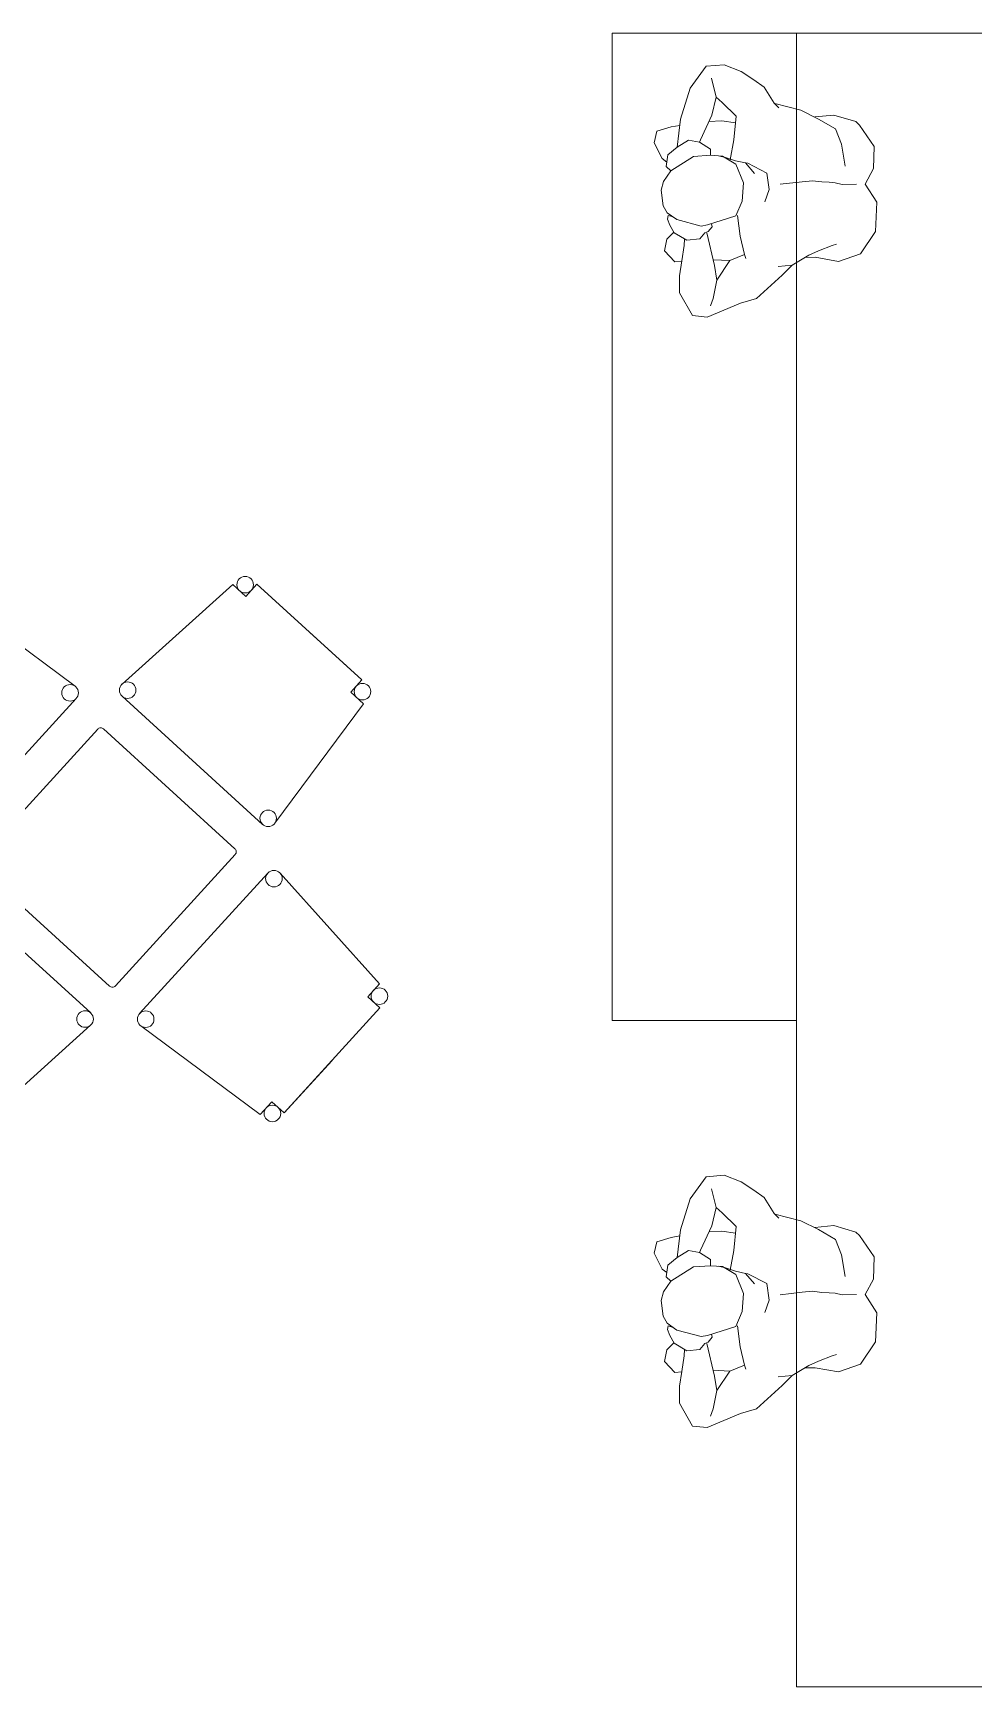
# Model space of a CAD drawing. Header units: centimetres. Extents: x -20963 to 233486, y -95276 to 159172.
# Drawn here: x 106584.2 to 106811.7, y 32118.3 to 32518.3 of the extents above; entities that cross this region are included whole.
import ezdxf

# ---------------------------------------------------------------- set-up
doc = ezdxf.new("R2010")
doc.units = ezdxf.units.CM
doc.header["$LTSCALE"] = 10
doc.header["$MEASUREMENT"] = 0
for name, color, linetype, lineweight in [('ARK_AHŞAP', 45, 'Continuous', 15), ('ARK_METAL', 252, 'Continuous', 15), ('TEFRIS', 251, 'Continuous', 9)]:
    doc.layers.add(name, color=color, linetype=linetype, lineweight=lineweight)

# ---------------------------------------------------------------- blocks, each defined once
blk = doc.blocks.new('insanplanoturan2')
for p, q in [((-4.35, 28), (-8.09, 30.21)), ((-3.59, 26.87), (-4.35, 28)), ((-1.54, 25.72), (-5.35, 20.45)), ((1.11, 27.39), (-1.54, 25.72)), ((3.27, 27.84), (1.11, 27.39)), ((7, 27.12), (3.27, 27.84)), ((8.63, 26), (7, 27.12)), ((10.14, 23.59), (8.63, 26)), ((10.17, 25.88), (9.26, 25.73)), ((9.26, 25.73), (9.56, 24.52)), ((11.6, 25.19), (10.17, 25.88)), ((13.37, 24.07), (11.6, 25.19)), ((13.24, 24.16), (15.05, 25.76)), ((14.98, 20.87), (13.37, 24.07)), ((15.05, 25.76), (17.91, 26.13)), ((17.91, 26.13), (20.4, 23.48)), ((-5.35, 20.45), (-5.85, 16.43)), ((11.39, 17.65), (10.14, 23.59)), ((14.48, 17.79), (14.98, 20.87)), ((16.27, 21.48), (14.74, 21.5)), ((14.98, 20.87), (14.98, 20.87)), ((20.07, 21.81), (16.27, 21.48)), ((23.66, 22.17), (20.07, 21.81)), ((20.4, 23.48), (20.2, 21.81)), ((27.76, 21.89), (23.66, 22.17)), ((33.11, 18.44), (27.76, 21.89)), ((-27.28, 18.74), (-27.93, 14.41)), ((-27.28, 18.74), (-27.28, 18.74)), ((-19.98, 15.91), (-24.48, 17.29)), ((-14.03, 17.26), (-14.37, 14.2)), ((-5.85, 16.43), (-5.83, 13.53)), ((8.41, 9.37), (10.99, 16.09)), ((10.99, 16.09), (11.39, 17.65)), ((12.59, 15.84), (12.97, 16.66)), ((12.94, 16.13), (20.72, 13.88)), ((12.97, 16.66), (14.48, 17.79)), ((33.27, 14.87), (33.11, 18.44)), ((-27.93, 14.41), (-26.55, 10.2)), ((-18.79, 14.34), (-19.98, 15.91)), ((-15.71, 10.73), (-18.79, 14.34)), ((-14.37, 14.2), (-14.05, 10.87)), ((-5.85, 14.49), (-5.54, 12.71)), ((-5.83, 13.53), (-4.08, 10.14)), ((-5.54, 12.71), (-4.92, 10.26)), ((11.39, 14.95), (10.64, 15.16)), ((11.39, 14.95), (12.59, 15.84)), ((19.31, 14.28), (19.29, 10.2)), ((19.29, 10.2), (24.16, 13.11)), ((20.72, 13.88), (24.16, 13.11)), ((24.16, 13.11), (28.65, 13.7)), ((28.65, 13.7), (30.45, 14.23)), ((29.4, 7.03), (33.27, 14.87)), ((-26.55, 10.2), (-24.71, 6.99)), ((-15.71, 10.73), (-9.91, 10.95)), ((-9.91, 10.95), (-5.08, 11.6)), ((-4.92, 10.26), (-4.51, 7.82)), ((-4.08, 10.14), (0.35, 8.04)), ((0.35, 8.04), (4.73, 8.08)), ((4.73, 8.08), (8.41, 9.37)), ((8.28, 9.05), (13.28, 8.1)), ((13.28, 8.1), (17.61, 6.77)), ((17.61, 6.77), (19.29, 10.2)), ((-24.71, 6.99), (-23.11, 4.46)), ((-23.11, 4.46), (-19.37, 1.75)), ((-4.51, 7.82), (-2.1, 5.49)), ((-4.51, 7.82), (-4.46, 7.27)), ((-4.46, 7.27), (-2.36, 2.53)), ((17.61, 6.77), (18.58, 6.35)), ((28.03, 3.22), (29.4, 7.03)), ((-19.37, 1.75), (-18.3, 0.57)), ((-19.26, 1.62), (-18.03, -4.75)), ((-2.36, 2.53), (1.56, 1.75)), ((1.56, 1.75), (4.62, 2.65)), ((22.01, -2.61), (28.03, 3.22)), ((0.13, -0.8), (-0.81, -6.09)), ((20, -1.56), (19.46, -4.88)), ((19.46, -4.88), (22.01, -2.61)), ((-18.03, -4.75), (-16.17, -9.13)), ((-0.81, -6.09), (-1.17, -8.58)), ((19.46, -4.88), (16.82, -8.79)), ((17.24, -10.34), (17.46, -7.85)), ((-16.62, -8.22), (-17.35, -12.82)), ((-16.17, -9.13), (-14.03, -13.42)), ((-1.17, -8.58), (-1.05, -10.85)), ((-1.05, -10.85), (-1.05, -12.66)), ((15.63, -11.06), (14.16, -14.24)), ((16.82, -8.79), (15.63, -11.06)), ((17.93, -16.07), (17.24, -10.34)), ((-17.35, -12.82), (-16.11, -18.21)), ((-14.03, -13.42), (-10.4, -15.06)), ((-10.4, -15.06), (-5.21, -16.27)), ((-1.05, -12.66), (-1.01, -14.11)), ((-1.01, -14.11), (-0.73, -15.8)), ((-0.73, -15.8), (-0.99, -19.23)), ((14.16, -14.24), (13.76, -15.31)), ((-16.11, -18.21), (-15.32, -19.11)), ((-15.32, -19.11), (-10.35, -22.99)), ((15.74, -21.26), (17.93, -16.07)), ((-10.35, -22.99), (-5, -23.15)), ((-5, -23.15), (-1.15, -21.36)), ((-1.15, -21.36), (3.07, -24.4)), ((10.13, -24.5), (15.74, -21.26)), ((3.07, -24.4), (10.13, -24.5))]:
    blk.add_line(p, q)
for points in [[(-8.09, 30.21), (-10.88, 29.66), (-12.15, 26.27), (-12.64, 24.24)], [(-27.28, 18.74), (-21.76, 22.31), (-14.13, 24.15), (-7.35, 24.57)], [(-1.54, 25.72), (-2.54, 26.97), (-5.37, 26.69), (-7.35, 24.57), (-9.19, 21.89), (-8.9, 19.21), (-7.35, 16.52), (-5.85, 16.43)], [(-19.98, 15.91), (-15.55, 16.66), (-9.47, 19.07), (-8.9, 19.21)]]:
    blk.add_lwpolyline(points)
blk = doc.blocks.new('xccxc')
at = {"rotation": 180}
blk.add_blockref('insanplanoturan2', (220488.91, -31825.14), dxfattribs=at)

msp = doc.modelspace()

# ---------------------------------------------------------------- linework, layer by layer
at = {"layer": 'ARK_AHŞAP', "elevation": 0}
msp.add_lwpolyline([(106570.82, 32318.13), (106599.79, 32349.91, -0.414214), (106601.2, 32349.97), (106632.98, 32321, -0.414214), (106633.04, 32319.58), (106604.07, 32287.81, -0.414214), (106602.65, 32287.75), (106570.88, 32316.72, -0.414214)], format="xyb", close=True, dxfattribs=at)
at = {"layer": 'ARK_AHŞAP'}
for centre in [(106635.46, 32384.85), (106593.12, 32358.69), (106607.04, 32359.34), (106663.83, 32358.98), (106641.03, 32328.34), (106642.41, 32313.75), (106667.92, 32285.33), (106596.75, 32279.79), (106611.41, 32279.76), (106642.05, 32256.96)]:
    msp.add_circle(centre, 2, dxfattribs=at)
at = {"layer": 'ARK_METAL'}
for p, q in [((106632.48, 32384.86), (106605.71, 32360.82)), ((106635.59, 32382.03), (106632.48, 32384.86)), ((106638.28, 32384.98), (106635.59, 32382.03)), ((106638.28, 32384.98), (106663.7, 32361.81)), ((106565.44, 32381.77), (106594.31, 32360.3)), ((106650.99, 32373.39), (106663.7, 32361.81)), ((106663.7, 32361.81), (106661, 32358.85)), ((106563.6, 32323.36), (106594.6, 32357.35)), ((106639.68, 32326.86), (106605.69, 32357.86)), ((106664.11, 32356.02), (106642.64, 32327.15)), ((106661, 32358.85), (106664.11, 32356.02)), ((106598.1, 32281.26), (106564.11, 32312.26)), ((106609.93, 32281.11), (106640.93, 32315.09)), ((106667.93, 32288.31), (106643.9, 32315.08)), ((106665.1, 32285.2), (106667.93, 32288.31)), ((106668.05, 32282.51), (106665.1, 32285.2)), ((106668.05, 32282.51), (106644.88, 32257.09)), ((106571.31, 32254.26), (106598.09, 32278.3)), ((106639.09, 32256.68), (106610.22, 32278.15)), ((106656.46, 32269.8), (106644.88, 32257.09)), ((106641.92, 32259.79), (106639.09, 32256.68)), ((106644.88, 32257.09), (106641.92, 32259.79))]:
    msp.add_line(p, q, dxfattribs=at)
at = {"layer": 'ARK_METAL', "elevation": 0}
for points in [[(106768.82, 32279.43), (106768.82, 32518.26), (106724.19, 32518.26), (106724.19, 32279.43)], [(106868.16, 32118.26), (106868.16, 32518.26), (106768.82, 32518.26), (106768.82, 32118.26)]]:
    msp.add_lwpolyline(points, close=True, dxfattribs=at)

# ---------------------------------------------------------------- block references
at = {"layer": 'TEFRIS', "linetype": 'ByBlock', "xscale": -1, "rotation": 266.5780413658339}
for p in [(125371.65, -189513.52, 0), (125371.65, -189782.1, 0)]:
    msp.add_blockref('xccxc', p, dxfattribs=at)

doc.saveas('drawing.dxf')
